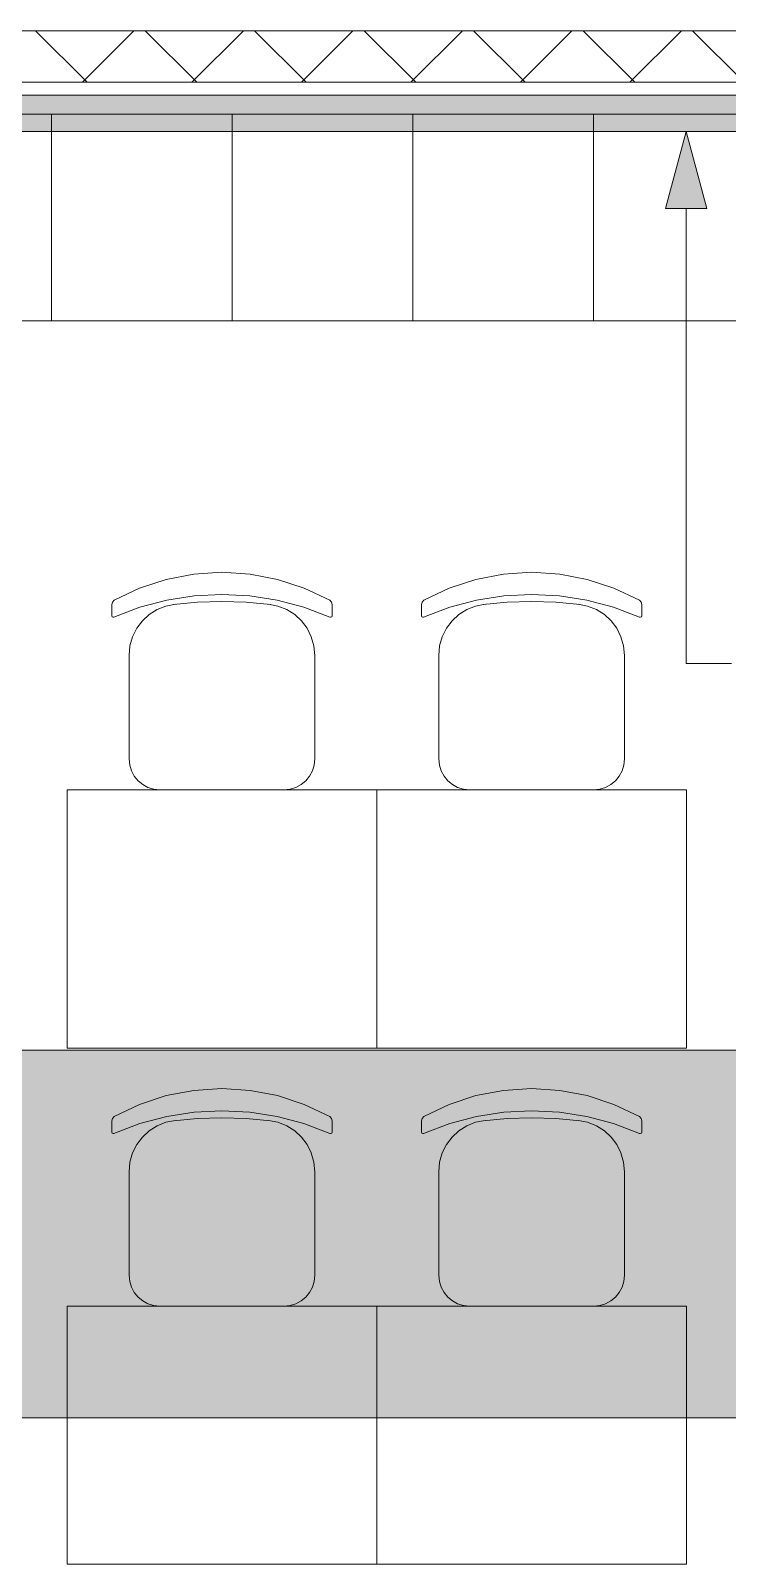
# Model space of a CAD drawing. Header units: millimetres. Extents: x 0 to 1189, y 0 to 841.
# Drawn here: x 817.05 to 830.55, y 429.94 to 459.64 of the extents above; entities that cross this region are included whole.
import ezdxf

# ---------------------------------------------------------------- set-up
doc = ezdxf.new("R2010")
doc.units = ezdxf.units.MM

msp = doc.modelspace()

# ---------------------------------------------------------------- hatches: boundary and pattern name
at = {"true_color": 0xdcd214}
h = msp.add_hatch(color=52, dxfattribs=at)
h.dxf.hatch_style = 2
h.paths.add_polyline_path([(796.168216, 457.69147), (796.168216, 458.391471), (850.7613, 458.391471), (850.7613, 457.69147)])
at = {"true_color": 0x0077b0}
h = msp.add_hatch(color=144, dxfattribs=at)
h.dxf.hatch_style = 2
h.paths.add_polyline_path([(829.749268, 457.69147), (830.149268, 456.198468), (829.349267, 456.198468)])
at = {"true_color": 0xffffff}
h = msp.add_hatch(color=7, dxfattribs=at)
h.dxf.hatch_style = 2
h.paths.add_polyline_path([(803.115227, 439.892443), (834.658275, 439.892443), (834.658275, 432.775432), (803.115227, 432.775432)])
at = {"true_color": 0x0077b0}
h = msp.add_hatch(color=144, dxfattribs=at)
h.paths.add_polyline_path([(817.511689, 436.618179), (817.634196, 436.691904), (817.745955, 436.716847), (817.80714, 436.735175), (817.86171, 436.787402), (817.902294, 436.853824), (817.915178, 436.920245), (817.900364, 436.99838), (817.856198, 437.064112), (817.790466, 437.106901), (817.712331, 437.120336), (817.633783, 437.105867), (817.568464, 437.064112), (817.526227, 436.99838), (817.511689, 436.920245)])
h.paths.add_polyline_path([(818.014397, 436.677159), (818.139385, 436.601161), (818.237088, 436.490849), (818.297928, 436.358144), (818.318668, 436.21469), (818.318668, 435.807893), (818.309202, 435.70746), (818.280978, 435.61421), (818.234254, 435.528918), (818.169288, 435.452359), (818.09273, 435.387824), (818.007438, 435.342047), (817.914188, 435.314771), (817.813755, 435.305736), (817.712116, 435.314771), (817.618693, 435.342047), (817.533229, 435.387824), (817.455465, 435.452359), (817.390929, 435.53008), (817.345153, 435.615243), (817.317876, 435.707847), (817.308841, 435.807893), (817.308841, 436.920245), (817.338331, 437.076722), (817.427353, 437.20798), (817.557026, 437.294383), (817.712331, 437.323735), (817.868807, 437.294038), (818.000065, 437.205224), (818.086468, 437.076377), (818.115821, 436.920245), (818.090327, 436.782786)])
h.paths.add_polyline_path([(818.115821, 435.810649), (818.115821, 436.21469), (818.094323, 436.330169), (818.028177, 436.429112), (817.930681, 436.494776), (817.813755, 436.516204), (817.696828, 436.494776), (817.599332, 436.429112), (817.533186, 436.330169), (817.511689, 436.21469), (817.511689, 435.810649), (817.533186, 435.693102), (817.599332, 435.596226), (817.696828, 435.529185), (817.813755, 435.506378), (817.930681, 435.529185), (818.028177, 435.596226), (818.094323, 435.694136)])
h = msp.add_hatch(color=144, dxfattribs=at)
h.paths.add_polyline_path([(819.228156, 436.516204), (819.111229, 436.494776), (819.013733, 436.429112), (818.947587, 436.331203), (818.92609, 436.21469), (818.92609, 436.112715), (819.530222, 436.112715), (819.530222, 436.21469), (819.508724, 436.331203), (819.442579, 436.429112), (819.345082, 436.494776)])
h.paths.add_polyline_path([(818.92609, 435.909868), (818.92609, 435.709225), (818.940973, 435.632124), (818.985621, 435.565358), (819.050596, 435.520985), (819.126732, 435.506378), (819.631645, 435.506378), (819.707782, 435.480815), (819.733069, 435.404403), (819.707782, 435.329645), (819.631645, 435.305736), (819.126732, 435.305736), (818.970394, 435.334054), (818.841754, 435.421491), (818.752733, 435.551509), (818.723243, 435.709225), (818.723243, 436.211934), (818.732277, 436.313573), (818.759554, 436.406995), (818.805331, 436.492459), (818.869866, 436.570224), (818.94763, 436.634759), (819.033095, 436.680536), (819.126517, 436.707812), (819.228156, 436.716847), (819.423217, 436.68088), (819.586446, 436.57298), (819.650981, 436.495215), (819.696758, 436.409751), (819.724034, 436.316329), (819.733069, 436.21469), (819.733069, 435.909868)])
h = msp.add_hatch(color=144, dxfattribs=at)
h.paths.add_polyline_path([(820.137644, 436.618179), (820.162931, 436.691904), (820.239068, 436.716847), (820.743981, 436.716847), (820.900319, 436.687495), (821.028959, 436.601092), (821.11798, 436.47004), (821.14747, 436.313357), (821.14747, 435.709225), (821.11798, 435.552542), (821.028959, 435.421491), (820.900319, 435.334054), (820.743981, 435.305736), (820.340491, 435.305736), (820.340491, 434.797515), (820.315204, 434.723997), (820.239068, 434.698848), (820.162931, 434.723997), (820.137644, 434.797515)])
h.paths.add_polyline_path([(820.340491, 436.513448), (820.340491, 435.506378), (820.743981, 435.506378), (820.821151, 435.520985), (820.885092, 435.565358), (820.92974, 435.631091), (820.944623, 435.709225), (820.944623, 436.313357), (820.930085, 436.391492), (820.887848, 436.457224), (820.822529, 436.500219), (820.743981, 436.513448)])
h = msp.add_hatch(color=144, dxfattribs=at)
h.dxf.hatch_style = 2
h.paths.add_polyline_path([(822.178226, 436.011291), (822.545335, 435.461178), (822.561872, 435.404403), (822.536585, 435.329645), (822.460448, 435.305736), (822.411872, 435.316416), (822.376112, 435.348179), (822.056959, 435.827737), (821.737805, 435.348179), (821.702045, 435.316416), (821.653469, 435.305736), (821.582913, 435.333848), (821.552045, 435.404403), (821.568582, 435.461178), (821.935691, 436.011291), (821.568582, 436.558648), (821.552045, 436.618179), (821.577332, 436.691904), (821.653469, 436.716847), (821.702045, 436.706167), (821.737805, 436.674403), (822.056959, 436.194846), (822.376112, 436.674403), (822.411872, 436.706167), (822.460448, 436.716847), (822.536585, 436.692938), (822.561872, 436.618179), (822.545335, 436.558648)])
h = msp.add_hatch(color=144, dxfattribs=at)
h.paths.add_polyline_path([(823.773426, 436.513448), (823.369936, 436.513448), (823.291388, 436.499186), (823.226069, 436.457224), (823.183832, 436.391492), (823.169294, 436.313357), (823.169294, 435.709225), (823.184177, 435.632124), (823.228825, 435.565358), (823.2938, 435.520985), (823.369936, 435.506378), (823.572783, 435.506378), (823.649954, 435.520985), (823.713895, 435.565358), (823.758543, 435.631091), (823.773426, 435.709225)])
h.paths.add_polyline_path([(824.176915, 435.404403), (824.151973, 435.329645), (824.078248, 435.305736), (823.948643, 435.331367), (823.846737, 435.409915), (823.721543, 435.331367), (823.572783, 435.305736), (823.369936, 435.305736), (823.213598, 435.334054), (823.084958, 435.421491), (822.995937, 435.551509), (822.966447, 435.709225), (822.966447, 436.313357), (822.995937, 436.47004), (823.084958, 436.601092), (823.213598, 436.687495), (823.369936, 436.716847), (823.874849, 436.716847), (823.950986, 436.691904), (823.976273, 436.618179), (823.976273, 435.607802), (824.001836, 435.531665), (824.078248, 435.506378), (824.151973, 435.480815)])
h = msp.add_hatch(color=144, dxfattribs=at)
h.dxf.hatch_style = 2
h.paths.add_polyline_path([(825.272887, 435.404403), (825.272887, 436.618179), (825.298174, 436.691904), (825.374311, 436.716847), (825.879224, 436.716847), (826.033496, 436.687495), (826.164203, 436.601092), (826.253224, 436.47004), (826.282714, 436.313357), (826.282714, 435.404403), (826.257427, 435.329645), (826.18129, 435.305736), (826.105154, 435.329645), (826.079867, 435.404403), (826.079867, 436.313357), (826.065328, 436.391492), (826.023091, 436.457224), (825.957772, 436.500219), (825.879224, 436.513448), (825.475735, 436.513448), (825.475735, 435.404403), (825.450448, 435.329645), (825.374311, 435.305736), (825.298174, 435.329645)])
h = msp.add_hatch(color=144, dxfattribs=at)
h.paths.add_polyline_path([(826.687289, 436.618179), (826.712576, 436.691904), (826.788712, 436.716847), (827.293626, 436.716847), (827.449964, 436.687495), (827.578604, 436.601092), (827.667625, 436.47004), (827.697115, 436.313357), (827.697115, 435.709225), (827.667625, 435.552542), (827.578604, 435.421491), (827.449964, 435.334054), (827.293626, 435.305736), (826.890136, 435.305736), (826.890136, 434.797515), (826.864849, 434.723997), (826.788712, 434.698848), (826.712576, 434.723997), (826.687289, 434.797515)])
h.paths.add_polyline_path([(826.890136, 436.513448), (826.890136, 435.506378), (827.293626, 435.506378), (827.370796, 435.520985), (827.434737, 435.565358), (827.479385, 435.631091), (827.494268, 435.709225), (827.494268, 436.313357), (827.47973, 436.391492), (827.437493, 436.457224), (827.372174, 436.500219), (827.293626, 436.513448)])
h = msp.add_hatch(color=144, dxfattribs=at)
h.paths.add_polyline_path([(828.10169, 435.807893), (828.10169, 436.211934), (828.110725, 436.313573), (828.138001, 436.406995), (828.183778, 436.492459), (828.248313, 436.570224), (828.326078, 436.634759), (828.411542, 436.680536), (828.504964, 436.707812), (828.606603, 436.716847), (828.801665, 436.68088), (828.964893, 436.57298), (829.029428, 436.495172), (829.075205, 436.409407), (829.102482, 436.315166), (829.111516, 436.211934), (829.111516, 435.807893), (829.102051, 435.707847), (829.073827, 435.615243), (829.027103, 435.53008), (828.962137, 435.452359), (828.885578, 435.387824), (828.800287, 435.342047), (828.707036, 435.314771), (828.606603, 435.305736), (828.504964, 435.314771), (828.411542, 435.342047), (828.326078, 435.387824), (828.248313, 435.452359), (828.183778, 435.53008), (828.138001, 435.615243), (828.110725, 435.707847)])
h.paths.add_polyline_path([(828.908669, 435.810649), (828.908669, 436.21469), (828.887172, 436.330169), (828.821026, 436.429112), (828.72353, 436.494776), (828.606603, 436.516204), (828.489677, 436.494776), (828.392181, 436.429112), (828.326035, 436.330169), (828.304537, 436.21469), (828.304537, 435.810649), (828.326035, 435.693102), (828.392181, 435.596226), (828.489677, 435.529185), (828.606603, 435.506378), (828.72353, 435.529185), (828.821026, 435.596226), (828.887172, 435.694136)])
h = msp.add_hatch(color=144, dxfattribs=at)
h.paths.add_polyline_path([(830.021005, 436.516204), (829.904078, 436.494776), (829.806582, 436.429112), (829.740436, 436.331203), (829.718939, 436.21469), (829.718939, 436.112715), (830.323071, 436.112715), (830.323071, 436.21469), (830.301573, 436.331203), (830.235427, 436.429112), (830.137931, 436.494776)])
h.paths.add_polyline_path([(829.718939, 435.909868), (829.718939, 435.709225), (829.733821, 435.632124), (829.77847, 435.565358), (829.843444, 435.520985), (829.919581, 435.506378), (830.424494, 435.506378), (830.500631, 435.480815), (830.525918, 435.404403), (830.500631, 435.329645), (830.424494, 435.305736), (829.919581, 435.305736), (829.763243, 435.334054), (829.634603, 435.421491), (829.545581, 435.551509), (829.516091, 435.709225), (829.516091, 436.211934), (829.525126, 436.313573), (829.552403, 436.406995), (829.598179, 436.492459), (829.662715, 436.570224), (829.740479, 436.634759), (829.825943, 436.680536), (829.919366, 436.707812), (830.021005, 436.716847), (830.216066, 436.68088), (830.379295, 436.57298), (830.44383, 436.495215), (830.489606, 436.409751), (830.516883, 436.316329), (830.525918, 436.21469), (830.525918, 435.909868)])
h = msp.add_hatch(color=144, dxfattribs=at)
h.paths.add_polyline_path([(821.411932, 434.201757), (821.503778, 434.256879), (821.587769, 434.27562), (821.633313, 434.289469), (821.67431, 434.328537), (821.704765, 434.378146), (821.714549, 434.427756), (821.703456, 434.486736), (821.670452, 434.535794), (821.621187, 434.568178), (821.562413, 434.578237), (821.50364, 434.567351), (821.454375, 434.535794), (821.422818, 434.486736), (821.411932, 434.427756)])
h.paths.add_polyline_path([(821.788963, 434.245855), (821.882601, 434.188735), (821.955981, 434.106397), (822.001663, 434.006627), (822.017166, 433.898589), (822.017166, 433.594318), (821.988916, 433.448728), (821.905269, 433.32753), (821.783657, 433.244503), (821.638481, 433.217287), (821.492202, 433.244503), (821.369488, 433.32753), (821.286944, 433.449555), (821.259796, 433.594318), (821.259796, 434.427756), (821.281845, 434.545509), (821.348542, 434.643832), (821.445762, 434.708875), (821.562413, 434.730924), (821.679684, 434.7086), (821.777939, 434.641627), (821.842982, 434.545233), (821.865031, 434.427756), (821.846014, 434.325023)])
h.paths.add_polyline_path([(821.865031, 433.595972), (821.865031, 433.898589), (821.84877, 433.985681), (821.799436, 434.059544), (821.725987, 434.109084), (821.638481, 434.125138), (821.550976, 434.109084), (821.477526, 434.059544), (821.428192, 433.985681), (821.411932, 433.898589), (821.411932, 433.595972), (821.428192, 433.507708), (821.477526, 433.435568), (821.550976, 433.384925), (821.638481, 433.367769), (821.725987, 433.384925), (821.799436, 433.435568), (821.84877, 433.508535)])
h = msp.add_hatch(color=144, dxfattribs=at)
h.paths.add_polyline_path([(817.634628, 434.125138), (817.547123, 434.109084), (817.473673, 434.059544), (817.424339, 433.986508), (817.408079, 433.898589), (817.408079, 433.822521), (817.861178, 433.822521), (817.861178, 433.898589), (817.844917, 433.986508), (817.795583, 434.059544), (817.722133, 434.109084)])
h.paths.add_polyline_path([(817.408079, 433.670386), (817.408079, 433.519904), (817.419241, 433.461957), (817.452727, 433.411866), (817.501716, 433.378862), (817.55856, 433.367769), (817.937245, 433.367769), (817.994296, 433.348683), (818.013313, 433.29115), (817.994296, 433.235201), (817.937245, 433.217287), (817.55856, 433.217287), (817.441289, 433.23844), (817.344689, 433.303828), (817.277992, 433.401737), (817.255943, 433.519904), (817.255943, 433.896935), (817.283091, 434.043145), (817.365635, 434.165377), (817.488349, 434.248404), (817.634628, 434.27562), (817.780907, 434.248679), (817.903621, 434.167582), (817.986166, 434.045074), (818.013313, 433.898589), (818.013313, 433.670386)])
h = msp.add_hatch(color=144, dxfattribs=at)
h.dxf.hatch_style = 2
h.paths.add_polyline_path([(818.771522, 433.594318), (818.468905, 433.983476), (818.468905, 433.29115), (818.449888, 433.235201), (818.392837, 433.217287), (818.335786, 433.235201), (818.316769, 433.29115), (818.316769, 434.201757), (818.335786, 434.256879), (818.392837, 434.27562), (818.430871, 434.264251), (818.468905, 434.229318), (818.771522, 433.839609), (819.074139, 434.229318), (819.112449, 434.264251), (819.150758, 434.27562), (819.20588, 434.256879), (819.224621, 434.201757), (819.224621, 433.29115), (819.20588, 433.235201), (819.150758, 433.217287), (819.093225, 433.235201), (819.074139, 433.29115), (819.074139, 433.983476)])
h = msp.add_hatch(color=144, dxfattribs=at)
h.paths.add_polyline_path([(820.133183, 433.519904), (820.111135, 433.402564), (820.046091, 433.303828), (819.947837, 433.23844), (819.830566, 433.217287), (819.604017, 433.217287), (819.546966, 433.235201), (819.527949, 433.29115), (819.527949, 434.201757), (819.546966, 434.256879), (819.604017, 434.27562), (819.661067, 434.256879), (819.680084, 434.201757), (819.680084, 433.822521), (819.830566, 433.822521), (819.947837, 433.800541), (820.046091, 433.73598), (820.111135, 433.637451)])
h.paths.add_polyline_path([(819.982702, 433.519904), (819.971608, 433.578677), (819.938604, 433.627942), (819.889339, 433.659499), (819.830566, 433.670386), (819.680084, 433.670386), (819.680084, 433.367769), (819.830566, 433.367769), (819.889339, 433.378862), (819.938604, 433.411866), (819.971608, 433.461131)])
h.paths.add_polyline_path([(820.285319, 434.201757), (820.304405, 434.256879), (820.361938, 434.27562), (820.417059, 434.256879), (820.4358, 434.201757), (820.4358, 433.29115), (820.417059, 433.235201), (820.361938, 433.217287), (820.304405, 433.235201), (820.285319, 433.29115)])
h = msp.add_hatch(color=144, dxfattribs=at)
h.dxf.hatch_style = 2
h.paths.add_polyline_path([(822.83914, 433.29115), (822.83914, 434.201757), (822.858157, 434.256879), (822.915208, 434.27562), (823.293892, 434.27562), (823.409717, 434.25364), (823.507764, 434.189079), (823.574461, 434.090343), (823.59651, 433.973003), (823.59651, 433.29115), (823.577493, 433.235201), (823.520442, 433.217287), (823.463391, 433.235201), (823.444374, 433.29115), (823.444374, 433.973003), (823.433488, 434.031776), (823.401931, 434.081041), (823.352666, 434.113218), (823.293892, 434.123485), (822.991275, 434.123485), (822.991275, 433.29115), (822.972258, 433.235201), (822.915208, 433.217287), (822.858157, 433.235201)])
h = msp.add_hatch(color=144, dxfattribs=at)
h.paths.add_polyline_path([(823.899966, 434.201757), (823.918983, 434.256879), (823.976034, 434.27562), (824.354719, 434.27562), (824.47199, 434.25364), (824.56859, 434.189079), (824.635287, 434.090343), (824.657336, 433.973003), (824.657336, 433.519904), (824.635287, 433.402564), (824.56859, 433.303828), (824.47199, 433.23844), (824.354719, 433.217287), (824.052102, 433.217287), (824.052102, 432.836397), (824.033085, 432.780793), (823.976034, 432.761983), (823.918983, 432.780793), (823.899966, 432.836397)])
h.paths.add_polyline_path([(824.052102, 434.123485), (824.052102, 433.367769), (824.354719, 433.367769), (824.41239, 433.378862), (824.460552, 433.411866), (824.494038, 433.461131), (824.5052, 433.519904), (824.5052, 433.973003), (824.494314, 434.031776), (824.462757, 434.081041), (824.413492, 434.113218), (824.354719, 434.123485)])
h = msp.add_hatch(color=144, dxfattribs=at)
h.dxf.hatch_style = 2
h.paths.add_polyline_path([(825.718162, 434.201757), (825.718162, 433.29115), (825.699145, 433.235201), (825.642094, 433.217287), (825.26341, 433.217287), (825.146138, 433.23844), (825.049538, 433.303828), (824.982841, 433.401737), (824.960792, 433.519904), (824.960792, 434.201757), (824.979809, 434.256879), (825.03686, 434.27562), (825.093911, 434.256879), (825.112928, 434.201757), (825.112928, 433.519904), (825.12409, 433.461957), (825.157576, 433.411866), (825.206565, 433.378862), (825.26341, 433.367769), (825.566027, 433.367769), (825.566027, 434.201757), (825.585044, 434.256879), (825.642094, 434.27562), (825.699145, 434.256879)])
h = msp.add_hatch(color=144, dxfattribs=at)
h.dxf.hatch_style = 2
h.paths.add_polyline_path([(826.476371, 433.594318), (826.173754, 433.983476), (826.173754, 433.29115), (826.154737, 433.235201), (826.097686, 433.217287), (826.040635, 433.235201), (826.021619, 433.29115), (826.021619, 434.201757), (826.040635, 434.256879), (826.097686, 434.27562), (826.13572, 434.264251), (826.173754, 434.229318), (826.476371, 433.839609), (826.778988, 434.229318), (826.817298, 434.264251), (826.855607, 434.27562), (826.910729, 434.256879), (826.92947, 434.201757), (826.92947, 433.29115), (826.910729, 433.235201), (826.855607, 433.217287), (826.798074, 433.235201), (826.778988, 433.29115), (826.778988, 433.983476)])
h = msp.add_hatch(color=144, dxfattribs=at)
h.paths.add_polyline_path([(827.611483, 434.125138), (827.523978, 434.109084), (827.450528, 434.059544), (827.401194, 433.986508), (827.384933, 433.898589), (827.384933, 433.822521), (827.838032, 433.822521), (827.838032, 433.898589), (827.821772, 433.986508), (827.772438, 434.059544), (827.698988, 434.109084)])
h.paths.add_polyline_path([(827.384933, 433.670386), (827.384933, 433.519904), (827.396096, 433.461957), (827.429582, 433.411866), (827.478571, 433.378862), (827.535415, 433.367769), (827.9141, 433.367769), (827.971151, 433.348683), (827.990168, 433.29115), (827.971151, 433.235201), (827.9141, 433.217287), (827.535415, 433.217287), (827.418144, 433.23844), (827.321544, 433.303828), (827.254847, 433.401737), (827.232798, 433.519904), (827.232798, 433.896935), (827.259945, 434.043145), (827.34249, 434.165377), (827.465204, 434.248404), (827.611483, 434.27562), (827.757762, 434.248679), (827.880476, 434.167582), (827.963021, 434.045074), (827.990168, 433.898589), (827.990168, 433.670386)])
h = msp.add_hatch(color=144, dxfattribs=at)
h.dxf.hatch_style = 2
h.paths.add_polyline_path([(829.050994, 434.201757), (829.050994, 433.29115), (829.031977, 433.235201), (828.974926, 433.217287), (828.917876, 433.235201), (828.898859, 433.29115), (828.898859, 433.670386), (828.596241, 433.670386), (828.480417, 433.692365), (828.38237, 433.756927), (828.315673, 433.854078), (828.293624, 433.968593), (828.293624, 434.201757), (828.312641, 434.256879), (828.369692, 434.27562), (828.426743, 434.256879), (828.44576, 434.201757), (828.44576, 433.975208), (828.456922, 433.916434), (828.490408, 433.86717), (828.539397, 433.833683), (828.596241, 433.822521), (828.898859, 433.822521), (828.898859, 434.201757), (828.917876, 434.256879), (828.974926, 434.27562), (829.031977, 434.256879)])
h = msp.add_hatch(color=144, dxfattribs=at)
h.paths.add_polyline_path([(829.959685, 434.123485), (829.657068, 434.123485), (829.598294, 434.112598), (829.54903, 434.081041), (829.517472, 434.031776), (829.506586, 433.973003), (829.506586, 433.519904), (829.517748, 433.461957), (829.551234, 433.411866), (829.600224, 433.378862), (829.657068, 433.367769), (829.809203, 433.367769), (829.866874, 433.378862), (829.915036, 433.411866), (829.948523, 433.461131), (829.959685, 433.519904)])
h.paths.add_polyline_path([(830.262302, 433.29115), (830.243561, 433.235201), (830.188439, 433.217287), (830.091081, 433.236579), (830.014806, 433.295559), (829.920686, 433.236579), (829.809203, 433.217287), (829.657068, 433.217287), (829.539797, 433.23844), (829.443196, 433.303828), (829.376499, 433.401737), (829.354451, 433.519904), (829.354451, 433.973003), (829.376499, 434.090343), (829.443196, 434.189079), (829.539797, 434.25364), (829.657068, 434.27562), (830.035753, 434.27562), (830.092803, 434.256879), (830.11182, 434.201757), (830.11182, 433.443836), (830.130906, 433.386785), (830.188439, 433.367769), (830.243561, 433.348683)])

# ---------------------------------------------------------------- linework, layer by layer
at = {"color": 7, "lineweight": 0}
for points in [[(853.553304, 459.641473), (795.268215, 459.641473)], [(818.14425, 458.641471), (817.144248, 459.641473)], [(818.05025, 458.641471), (819.050251, 459.641473)], [(820.266253, 458.641471), (819.266252, 459.641473)], [(820.172253, 458.641471), (821.172255, 459.641473)], [(822.387256, 458.641471), (821.387255, 459.641473)], [(822.293256, 458.641471), (823.293258, 459.641473)], [(824.50826, 458.641471), (823.508258, 459.641473)], [(824.41426, 458.641471), (825.414261, 459.641473)], [(826.630263, 458.641471), (825.630261, 459.641473)], [(826.536263, 458.641471), (827.536264, 459.641473)], [(828.751266, 458.641471), (827.751265, 459.641473)], [(828.657266, 458.641471), (829.657268, 459.641473)], [(830.872269, 458.641471), (829.872268, 459.641473)], [(853.553304, 458.641471), (795.268215, 458.641471)], [(795.268215, 458.391471), (851.461301, 458.391471)], [(850.7613, 458.391471), (795.468215, 458.391471)], [(796.168216, 457.69147), (850.7613, 457.69147)]]:
    msp.add_lwpolyline(points, dxfattribs=at)
at = {"color": 253, "lineweight": 0, "true_color": 0x999999}
for points in [[(817.455249, 458.02147), (813.955244, 458.02147)], [(820.955254, 458.02147), (817.455249, 458.02147)], [(817.455249, 458.02147), (817.455249, 454.021464)], [(817.455249, 454.021464), (817.455249, 458.02147)], [(824.45526, 458.02147), (820.955254, 458.02147)], [(820.955254, 458.02147), (820.955254, 454.021464)], [(820.955254, 454.021464), (820.955254, 458.02147)], [(827.955265, 458.02147), (824.45526, 458.02147)], [(824.45526, 458.02147), (824.45526, 454.021464)], [(824.45526, 454.021464), (824.45526, 458.02147)], [(831.45527, 458.02147), (827.955265, 458.02147)], [(827.955265, 458.02147), (827.955265, 454.021464)], [(827.955265, 454.021464), (827.955265, 458.02147)], [(813.955244, 454.021464), (817.455249, 454.021464)], [(817.455249, 454.021464), (820.955254, 454.021464)], [(820.955254, 454.021464), (824.45526, 454.021464)], [(824.45526, 454.021464), (827.955265, 454.021464)], [(827.955265, 454.021464), (831.45527, 454.021464)], [(818.666251, 448.610456), (819.159423, 448.844753), (819.676127, 449.014082), (820.209894, 449.116847), (820.754254, 449.151457), (821.299036, 449.116847), (821.832756, 449.014082), (822.349225, 448.844753), (822.842257, 448.610456)], [(818.666251, 448.610456), (819.159423, 448.844753), (819.676127, 449.014082), (820.209894, 449.116847), (820.754254, 449.151457), (821.299036, 449.116847), (821.832756, 449.014082), (822.349225, 448.844753), (822.842257, 448.610456)], [(824.66626, 448.610456), (825.159433, 448.844753), (825.676136, 449.014082), (826.209903, 449.116847), (826.754263, 449.151457), (827.299045, 449.116847), (827.832765, 449.014082), (828.349234, 448.844753), (828.842266, 448.610456)], [(824.66626, 448.610456), (825.159433, 448.844753), (825.676136, 449.014082), (826.209903, 449.116847), (826.754263, 449.151457), (827.299045, 449.116847), (827.832765, 449.014082), (828.349234, 448.844753), (828.842266, 448.610456)], [(818.619251, 448.526456), (818.631876, 448.574456), (818.666251, 448.610456)], [(818.619251, 448.526456), (818.631876, 448.574456), (818.666251, 448.610456)], [(818.662251, 448.282456), (819.166314, 448.472971), (819.685752, 448.610331), (820.216441, 448.693503), (820.754254, 448.721456), (821.292067, 448.693503), (821.822756, 448.610331), (822.342194, 448.472971), (822.846257, 448.282456)], [(818.662251, 448.282456), (819.166314, 448.472971), (819.685752, 448.610331), (820.216441, 448.693503), (820.754254, 448.721456), (821.292067, 448.693503), (821.822756, 448.610331), (822.342194, 448.472971), (822.846257, 448.282456)], [(819.813252, 448.529456), (820.283003, 448.570831), (820.754254, 448.584456), (821.22588, 448.570831), (821.695255, 448.529456)], [(819.813252, 448.529456), (820.283003, 448.570831), (820.754254, 448.584456), (821.22588, 448.570831), (821.695255, 448.529456)], [(822.842257, 448.610456), (822.876632, 448.574456), (822.889257, 448.526456)], [(822.842257, 448.610456), (822.876632, 448.574456), (822.889257, 448.526456)], [(824.61926, 448.526456), (824.631885, 448.574456), (824.66626, 448.610456)], [(824.61926, 448.526456), (824.631885, 448.574456), (824.66626, 448.610456)], [(824.66226, 448.282456), (825.166323, 448.472971), (825.685761, 448.610331), (826.21645, 448.693503), (826.754263, 448.721456), (827.292076, 448.693503), (827.822765, 448.610331), (828.342203, 448.472971), (828.846266, 448.282456)], [(824.66226, 448.282456), (825.166323, 448.472971), (825.685761, 448.610331), (826.21645, 448.693503), (826.754263, 448.721456), (827.292076, 448.693503), (827.822765, 448.610331), (828.342203, 448.472971), (828.846266, 448.282456)], [(825.813262, 448.529456), (826.283012, 448.570831), (826.754263, 448.584456), (827.225889, 448.570831), (827.695265, 448.529456)], [(825.813262, 448.529456), (826.283012, 448.570831), (826.754263, 448.584456), (827.225889, 448.570831), (827.695265, 448.529456)], [(828.842266, 448.610456), (828.876641, 448.574456), (828.889266, 448.526456)], [(828.842266, 448.610456), (828.876641, 448.574456), (828.889266, 448.526456)], [(818.619251, 448.526456), (818.619251, 448.309456)], [(818.619251, 448.526456), (818.619251, 448.309456)], [(818.662251, 448.282456), (818.649251, 448.279456), (818.628251, 448.288081), (818.619251, 448.309456)], [(818.662251, 448.282456), (818.649251, 448.279456), (818.628251, 448.288081), (818.619251, 448.309456)], [(818.954251, 447.539454), (818.971964, 447.727363), (819.023017, 447.904033), (819.104281, 448.066008), (819.212627, 448.20983), (819.344926, 448.332044), (819.498049, 448.42919), (819.668868, 448.497813), (819.854253, 448.534456)], [(818.954251, 447.539454), (818.971964, 447.727363), (819.023017, 447.904033), (819.104281, 448.066008), (819.212627, 448.20983), (819.344926, 448.332044), (819.498049, 448.42919), (819.668868, 448.497813), (819.854253, 448.534456)], [(821.654255, 448.534456), (821.83964, 448.497813), (822.010459, 448.42919), (822.163582, 448.332044), (822.295881, 448.20983), (822.404227, 448.066008), (822.485491, 447.904033), (822.536544, 447.727363), (822.554257, 447.539454)], [(821.654255, 448.534456), (821.83964, 448.497813), (822.010459, 448.42919), (822.163582, 448.332044), (822.295881, 448.20983), (822.404227, 448.066008), (822.485491, 447.904033), (822.536544, 447.727363), (822.554257, 447.539454)], [(822.889257, 448.309456), (822.880632, 448.288081), (822.859257, 448.279456), (822.846257, 448.282456)], [(822.889257, 448.309456), (822.880632, 448.288081), (822.859257, 448.279456), (822.846257, 448.282456)], [(822.889257, 448.526456), (822.889257, 448.309456)], [(822.889257, 448.526456), (822.889257, 448.309456)], [(824.61926, 448.526456), (824.61926, 448.309456)], [(824.61926, 448.526456), (824.61926, 448.309456)], [(824.66226, 448.282456), (824.64926, 448.279456), (824.62826, 448.288081), (824.61926, 448.309456)], [(824.66226, 448.282456), (824.64926, 448.279456), (824.62826, 448.288081), (824.61926, 448.309456)], [(824.95426, 447.539454), (824.971973, 447.727363), (825.023026, 447.904033), (825.10429, 448.066008), (825.212636, 448.20983), (825.344935, 448.332044), (825.498058, 448.42919), (825.668877, 448.497813), (825.854262, 448.534456)], [(824.95426, 447.539454), (824.971973, 447.727363), (825.023026, 447.904033), (825.10429, 448.066008), (825.212636, 448.20983), (825.344935, 448.332044), (825.498058, 448.42919), (825.668877, 448.497813), (825.854262, 448.534456)], [(827.654264, 448.534456), (827.83965, 448.497813), (828.010468, 448.42919), (828.163591, 448.332044), (828.29589, 448.20983), (828.404236, 448.066008), (828.4855, 447.904033), (828.536553, 447.727363), (828.554266, 447.539454)], [(827.654264, 448.534456), (827.83965, 448.497813), (828.010468, 448.42919), (828.163591, 448.332044), (828.29589, 448.20983), (828.404236, 448.066008), (828.4855, 447.904033), (828.536553, 447.727363), (828.554266, 447.539454)], [(828.889266, 448.309456), (828.880641, 448.288081), (828.859266, 448.279456), (828.846266, 448.282456)], [(828.889266, 448.309456), (828.880641, 448.288081), (828.859266, 448.279456), (828.846266, 448.282456)], [(828.889266, 448.526456), (828.889266, 448.309456)], [(828.889266, 448.526456), (828.889266, 448.309456)], [(818.954251, 445.536451), (818.954251, 447.539454)], [(818.954251, 445.536451), (818.954251, 447.539454)], [(822.554257, 445.536451), (822.554257, 447.539454)], [(822.554257, 445.536451), (822.554257, 447.539454)], [(824.95426, 445.536451), (824.95426, 447.539454)], [(824.95426, 445.536451), (824.95426, 447.539454)], [(828.554266, 445.536451), (828.554266, 447.539454)], [(828.554266, 445.536451), (828.554266, 447.539454)], [(819.554252, 444.93645), (819.433437, 444.948615), (819.320861, 444.983513), (819.218949, 445.038755), (819.130126, 445.111951), (819.05682, 445.200709), (819.001454, 445.302639), (818.966456, 445.41535), (818.954251, 445.536451)], [(819.554252, 444.93645), (819.433437, 444.948615), (819.320861, 444.983513), (819.218949, 445.038755), (819.130126, 445.111951), (819.05682, 445.200709), (819.001454, 445.302639), (818.966456, 445.41535), (818.954251, 445.536451)], [(822.554257, 445.536451), (822.542052, 445.41535), (822.507053, 445.302639), (822.451688, 445.200709), (822.378381, 445.111951), (822.289559, 445.038755), (822.187647, 444.983513), (822.07507, 444.948615), (821.954256, 444.93645)], [(822.554257, 445.536451), (822.542052, 445.41535), (822.507053, 445.302639), (822.451688, 445.200709), (822.378381, 445.111951), (822.289559, 445.038755), (822.187647, 444.983513), (822.07507, 444.948615), (821.954256, 444.93645)], [(825.554261, 444.93645), (825.433447, 444.948615), (825.32087, 444.983513), (825.218958, 445.038755), (825.130136, 445.111951), (825.056829, 445.200709), (825.001464, 445.302639), (824.966465, 445.41535), (824.95426, 445.536451)], [(825.554261, 444.93645), (825.433447, 444.948615), (825.32087, 444.983513), (825.218958, 445.038755), (825.130136, 445.111951), (825.056829, 445.200709), (825.001464, 445.302639), (824.966465, 445.41535), (824.95426, 445.536451)], [(828.554266, 445.536451), (828.542061, 445.41535), (828.507063, 445.302639), (828.451697, 445.200709), (828.378391, 445.111951), (828.289568, 445.038755), (828.187656, 444.983513), (828.07508, 444.948615), (827.954265, 444.93645)], [(828.554266, 445.536451), (828.542061, 445.41535), (828.507063, 445.302639), (828.451697, 445.200709), (828.378391, 445.111951), (828.289568, 445.038755), (828.187656, 444.983513), (828.07508, 444.948615), (827.954265, 444.93645)], [(817.755249, 444.93645), (823.755259, 444.93645)], [(817.755249, 439.936443), (817.755249, 444.93645)], [(821.955256, 444.93645), (819.554252, 444.93645)], [(821.955256, 444.93645), (819.554252, 444.93645)], [(823.755259, 444.93645), (829.755268, 444.93645)], [(823.755259, 439.936443), (823.755259, 444.93645)], [(823.755259, 444.93645), (823.755259, 439.936443)], [(827.955265, 444.93645), (825.554261, 444.93645)], [(827.955265, 444.93645), (825.554261, 444.93645)], [(829.755268, 444.93645), (829.755268, 439.936443)], [(823.755259, 439.936443), (817.755249, 439.936443)], [(829.755268, 439.936443), (823.755259, 439.936443)], [(818.666251, 438.610441), (819.159423, 438.844738), (819.676127, 439.014066), (820.209894, 439.116832), (820.754254, 439.151442), (821.299036, 439.116832), (821.832756, 439.014066), (822.349225, 438.844738), (822.842257, 438.610441)], [(818.666251, 438.610441), (819.159423, 438.844738), (819.676127, 439.014066), (820.209894, 439.116832), (820.754254, 439.151442), (821.299036, 439.116832), (821.832756, 439.014066), (822.349225, 438.844738), (822.842257, 438.610441)], [(824.66626, 438.610441), (825.159433, 438.844738), (825.676136, 439.014066), (826.209903, 439.116832), (826.754263, 439.151442), (827.299045, 439.116832), (827.832765, 439.014066), (828.349234, 438.844738), (828.842266, 438.610441)], [(824.66626, 438.610441), (825.159433, 438.844738), (825.676136, 439.014066), (826.209903, 439.116832), (826.754263, 439.151442), (827.299045, 439.116832), (827.832765, 439.014066), (828.349234, 438.844738), (828.842266, 438.610441)], [(818.619251, 438.526441), (818.631876, 438.574441), (818.666251, 438.610441)], [(818.619251, 438.526441), (818.631876, 438.574441), (818.666251, 438.610441)], [(818.619251, 438.526441), (818.619251, 438.30944)], [(818.619251, 438.526441), (818.619251, 438.30944)], [(818.662251, 438.28244), (819.166314, 438.472956), (819.685752, 438.610316), (820.216441, 438.693488), (820.754254, 438.721441), (821.292067, 438.693488), (821.822756, 438.610316), (822.342194, 438.472956), (822.846257, 438.28244)], [(818.662251, 438.28244), (819.166314, 438.472956), (819.685752, 438.610316), (820.216441, 438.693488), (820.754254, 438.721441), (821.292067, 438.693488), (821.822756, 438.610316), (822.342194, 438.472956), (822.846257, 438.28244)], [(818.954251, 437.539439), (818.971964, 437.727348), (819.023017, 437.904018), (819.104281, 438.065993), (819.212627, 438.209815), (819.344926, 438.332028), (819.498049, 438.429175), (819.668868, 438.497798), (819.854253, 438.534441)], [(818.954251, 437.539439), (818.971964, 437.727348), (819.023017, 437.904018), (819.104281, 438.065993), (819.212627, 438.209815), (819.344926, 438.332028), (819.498049, 438.429175), (819.668868, 438.497798), (819.854253, 438.534441)], [(819.813252, 438.529441), (820.283003, 438.570816), (820.754254, 438.584441), (821.22588, 438.570816), (821.695255, 438.529441)], [(819.813252, 438.529441), (820.283003, 438.570816), (820.754254, 438.584441), (821.22588, 438.570816), (821.695255, 438.529441)], [(821.654255, 438.534441), (821.83964, 438.497798), (822.010459, 438.429175), (822.163582, 438.332028), (822.295881, 438.209815), (822.404227, 438.065993), (822.485491, 437.904018), (822.536544, 437.727348), (822.554257, 437.539439)], [(821.654255, 438.534441), (821.83964, 438.497798), (822.010459, 438.429175), (822.163582, 438.332028), (822.295881, 438.209815), (822.404227, 438.065993), (822.485491, 437.904018), (822.536544, 437.727348), (822.554257, 437.539439)], [(822.842257, 438.610441), (822.876632, 438.574441), (822.889257, 438.526441)], [(822.842257, 438.610441), (822.876632, 438.574441), (822.889257, 438.526441)], [(822.889257, 438.526441), (822.889257, 438.30944)], [(822.889257, 438.526441), (822.889257, 438.30944)], [(824.61926, 438.526441), (824.631885, 438.574441), (824.66626, 438.610441)], [(824.61926, 438.526441), (824.631885, 438.574441), (824.66626, 438.610441)], [(824.61926, 438.526441), (824.61926, 438.30944)], [(824.61926, 438.526441), (824.61926, 438.30944)], [(824.66226, 438.28244), (825.166323, 438.472956), (825.685761, 438.610316), (826.21645, 438.693488), (826.754263, 438.721441), (827.292076, 438.693488), (827.822765, 438.610316), (828.342203, 438.472956), (828.846266, 438.28244)], [(824.66226, 438.28244), (825.166323, 438.472956), (825.685761, 438.610316), (826.21645, 438.693488), (826.754263, 438.721441), (827.292076, 438.693488), (827.822765, 438.610316), (828.342203, 438.472956), (828.846266, 438.28244)], [(824.95426, 437.539439), (824.971973, 437.727348), (825.023026, 437.904018), (825.10429, 438.065993), (825.212636, 438.209815), (825.344935, 438.332028), (825.498058, 438.429175), (825.668877, 438.497798), (825.854262, 438.534441)], [(824.95426, 437.539439), (824.971973, 437.727348), (825.023026, 437.904018), (825.10429, 438.065993), (825.212636, 438.209815), (825.344935, 438.332028), (825.498058, 438.429175), (825.668877, 438.497798), (825.854262, 438.534441)], [(825.813262, 438.529441), (826.283012, 438.570816), (826.754263, 438.584441), (827.225889, 438.570816), (827.695265, 438.529441)], [(825.813262, 438.529441), (826.283012, 438.570816), (826.754263, 438.584441), (827.225889, 438.570816), (827.695265, 438.529441)], [(827.654264, 438.534441), (827.83965, 438.497798), (828.010468, 438.429175), (828.163591, 438.332028), (828.29589, 438.209815), (828.404236, 438.065993), (828.4855, 437.904018), (828.536553, 437.727348), (828.554266, 437.539439)], [(827.654264, 438.534441), (827.83965, 438.497798), (828.010468, 438.429175), (828.163591, 438.332028), (828.29589, 438.209815), (828.404236, 438.065993), (828.4855, 437.904018), (828.536553, 437.727348), (828.554266, 437.539439)], [(828.842266, 438.610441), (828.876641, 438.574441), (828.889266, 438.526441)], [(828.842266, 438.610441), (828.876641, 438.574441), (828.889266, 438.526441)], [(828.889266, 438.526441), (828.889266, 438.30944)], [(828.889266, 438.526441), (828.889266, 438.30944)], [(818.662251, 438.28244), (818.649251, 438.27944), (818.628251, 438.288065), (818.619251, 438.30944)], [(818.662251, 438.28244), (818.649251, 438.27944), (818.628251, 438.288065), (818.619251, 438.30944)], [(822.889257, 438.30944), (822.880632, 438.288065), (822.859257, 438.27944), (822.846257, 438.28244)], [(822.889257, 438.30944), (822.880632, 438.288065), (822.859257, 438.27944), (822.846257, 438.28244)], [(824.66226, 438.28244), (824.64926, 438.27944), (824.62826, 438.288065), (824.61926, 438.30944)], [(824.66226, 438.28244), (824.64926, 438.27944), (824.62826, 438.288065), (824.61926, 438.30944)], [(828.889266, 438.30944), (828.880641, 438.288065), (828.859266, 438.27944), (828.846266, 438.28244)], [(828.889266, 438.30944), (828.880641, 438.288065), (828.859266, 438.27944), (828.846266, 438.28244)], [(818.954251, 435.536436), (818.954251, 437.539439)], [(818.954251, 435.536436), (818.954251, 437.539439)], [(822.554257, 435.536436), (822.554257, 437.539439)], [(822.554257, 435.536436), (822.554257, 437.539439)], [(824.95426, 435.536436), (824.95426, 437.539439)], [(824.95426, 435.536436), (824.95426, 437.539439)], [(828.554266, 435.536436), (828.554266, 437.539439)], [(828.554266, 435.536436), (828.554266, 437.539439)], [(819.554252, 434.936435), (819.433437, 434.948599), (819.320861, 434.983498), (819.218949, 435.03874), (819.130126, 435.111935), (819.05682, 435.200693), (819.001454, 435.302623), (818.966456, 435.415334), (818.954251, 435.536436)], [(819.554252, 434.936435), (819.433437, 434.948599), (819.320861, 434.983498), (819.218949, 435.03874), (819.130126, 435.111935), (819.05682, 435.200693), (819.001454, 435.302623), (818.966456, 435.415334), (818.954251, 435.536436)], [(822.554257, 435.536436), (822.542052, 435.415334), (822.507053, 435.302623), (822.451688, 435.200693), (822.378381, 435.111935), (822.289559, 435.03874), (822.187647, 434.983498), (822.07507, 434.948599), (821.954256, 434.936435)], [(822.554257, 435.536436), (822.542052, 435.415334), (822.507053, 435.302623), (822.451688, 435.200693), (822.378381, 435.111935), (822.289559, 435.03874), (822.187647, 434.983498), (822.07507, 434.948599), (821.954256, 434.936435)], [(825.554261, 434.936435), (825.433447, 434.948599), (825.32087, 434.983498), (825.218958, 435.03874), (825.130136, 435.111935), (825.056829, 435.200693), (825.001464, 435.302623), (824.966465, 435.415334), (824.95426, 435.536436)], [(825.554261, 434.936435), (825.433447, 434.948599), (825.32087, 434.983498), (825.218958, 435.03874), (825.130136, 435.111935), (825.056829, 435.200693), (825.001464, 435.302623), (824.966465, 435.415334), (824.95426, 435.536436)], [(828.554266, 435.536436), (828.542061, 435.415334), (828.507063, 435.302623), (828.451697, 435.200693), (828.378391, 435.111935), (828.289568, 435.03874), (828.187656, 434.983498), (828.07508, 434.948599), (827.954265, 434.936435)], [(828.554266, 435.536436), (828.542061, 435.415334), (828.507063, 435.302623), (828.451697, 435.200693), (828.378391, 435.111935), (828.289568, 435.03874), (828.187656, 434.983498), (828.07508, 434.948599), (827.954265, 434.936435)], [(817.755249, 434.936435), (823.755259, 434.936435)], [(817.755249, 429.936428), (817.755249, 434.936435)], [(821.955256, 434.936435), (819.554252, 434.936435)], [(821.955256, 434.936435), (819.554252, 434.936435)], [(823.755259, 434.936435), (829.755268, 434.936435)], [(823.755259, 429.936428), (823.755259, 434.936435)], [(823.755259, 434.936435), (823.755259, 429.936428)], [(827.955265, 434.936435), (825.554261, 434.936435)], [(827.955265, 434.936435), (825.554261, 434.936435)], [(829.755268, 434.936435), (829.755268, 429.936428)], [(823.755259, 429.936428), (817.755249, 429.936428)], [(829.755268, 429.936428), (823.755259, 429.936428)]]:
    msp.add_lwpolyline(points, dxfattribs=at)
at = {"color": 144, "lineweight": 0, "true_color": 0x0077b0}
for points in [[(829.749268, 457.69147), (829.349267, 456.198468)], [(829.749268, 457.69147), (830.149268, 456.198468)], [(830.149268, 456.198468), (829.349267, 456.198468)], [(829.749268, 456.198468), (829.749268, 447.384454)], [(829.749268, 447.384454), (830.628269, 447.384454)], [(803.115227, 439.892443), (834.658275, 439.892443)], [(834.658275, 432.775432), (803.115227, 432.775432)]]:
    msp.add_lwpolyline(points, dxfattribs=at)

doc.saveas('drawing.dxf')
